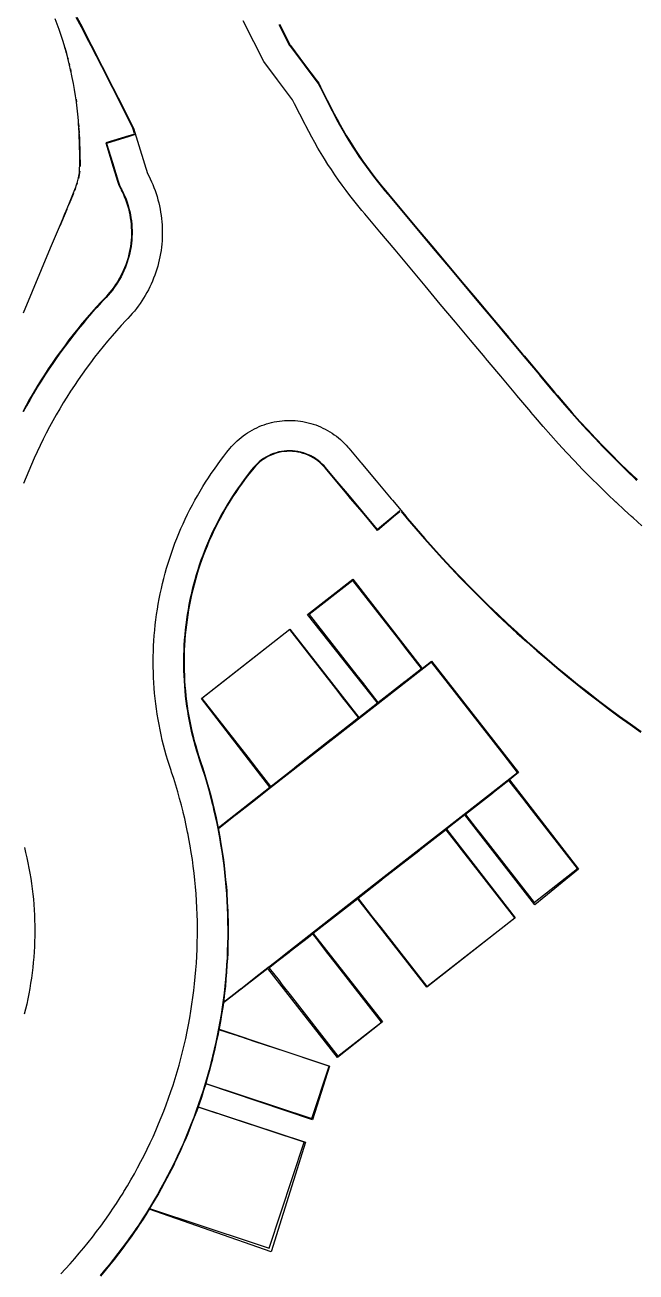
# Model space of a CAD drawing. Header units: metres. Extents: x 337936 to 338461, y 373266 to 374024.
# Drawn here: x 338322.5 to 338348.5, y 373497.9 to 373550.9 of the extents above; entities that cross this region are included whole.
import ezdxf

# ---------------------------------------------------------------- set-up
doc = ezdxf.new("R2010")
doc.units = ezdxf.units.M
doc.layers.add('3D_LINES', color=4, linetype='Continuous')

msp = doc.modelspace()

# ---------------------------------------------------------------- linework, layer by layer
at = {"layer": '3D_LINES'}
for points in [[(338322.463, 373538.683, 34), (338322.85, 373539.605, 34), (338323.237, 373540.527, 34), (338323.624, 373541.45, 34), (338324.124, 373542.643, 34), (338324.216, 373542.861, 34.001), (338324.308, 373543.08, 34.001), (338324.01, 373542.372, 34), (338324.496, 373543.528, 34.004), (338324.593, 373543.76, 34.007), (338324.397, 373543.294, 34.003), (338324.684, 373543.99, 34.01), (338324.648, 373543.891, 34.009), (338324.76, 373544.214, 34.013), (338324.739, 373544.136, 34.012), (338324.814, 373544.423, 34.013), (338324.851, 373544.632, 34.013), (338324.807, 373544.389, 34.013), (338324.86, 373544.711, 34.02), (338324.854, 373544.646, 34.015), (338324.873, 373545.125, 34.014), (338324.868, 373545.345, 34.011), (338324.867, 373545.398, 34.015), (338324.862, 373545.609, 34.011), (338324.857, 373545.829, 34.007), (338324.851, 373546.058, 34.004), (338324.878, 373544.907, 34.018), (338324.842, 373546.292, 34.001), (338324.851, 373546.07, 34.004), (338324.835, 373546.437, 34), (338324.829, 373546.528, 33.998), (338324.841, 373546.334, 34.001), (338324.816, 373546.732, 33.995), (338324.826, 373546.597, 33.997), (338324.806, 373546.861, 33.993), (338324.782, 373547.124, 33.988), (338324.754, 373547.387, 33.981), (338324.705, 373547.76, 33.969), (338324.721, 373547.649, 33.973), (338324.684, 373547.91, 33.963), (338324.642, 373548.171, 33.952), (338324.596, 373548.431, 33.94), (338324.545, 373548.691, 33.926), (338324.465, 373549.059, 33.903), (338324.49, 373548.949, 33.91), (338324.41, 373549.29, 33.89), (338324.431, 373549.207, 33.895), (338324.353, 373549.516, 33.884), (338324.368, 373549.463, 33.886), (338324.294, 373549.74, 33.883), (338324.23, 373549.963, 33.887), (338324.3, 373549.718, 33.883), (338324.227, 373549.973, 33.888), (338324.151, 373550.225, 33.9), (338324.07, 373550.477, 33.917), (338323.985, 373550.727, 33.932), (338323.817, 373551.184, 33.955)], [(338324.737, 373551.258, 34.12), (338324.96, 373550.839, 34.126), (338325.179, 373550.414, 34.132), (338325.364, 373550.051, 34.137), (338325.818, 373549.16, 34.149), (338326.272, 373548.269, 34.16), (338326.726, 373547.378, 34.172), (338327.153, 373546.541, 34.18), (338327.437, 373545.614, 34.139), (338327.749, 373544.6, 34.097), (338327.799, 373544.501, 34.096), (338327.858, 373544.382, 34.098), (338327.915, 373544.258, 34.099), (338327.969, 373544.134, 34.1), (338328.02, 373544.008, 34.101), (338328.067, 373543.88, 34.101), (338328.112, 373543.752, 34.101), (338328.152, 373543.622, 34.101), (338328.19, 373543.492, 34.101), (338328.224, 373543.36, 34.101), (338328.255, 373543.228, 34.1), (338328.282, 373543.095, 34.099), (338328.306, 373542.961, 34.098), (338328.327, 373542.826, 34.096), (338328.344, 373542.692, 34.095), (338328.357, 373542.556, 34.093), (338328.367, 373542.421, 34.091), (338328.374, 373542.285, 34.089), (338328.377, 373542.149, 34.086), (338328.377, 373542.013, 34.083), (338328.373, 373541.878, 34.08), (338328.365, 373541.742, 34.077), (338328.354, 373541.606, 34.073), (338328.34, 373541.471, 34.07), (338328.322, 373541.336, 34.066), (338328.301, 373541.202, 34.061), (338328.276, 373541.069, 34.057), (338328.248, 373540.936, 34.053), (338328.217, 373540.804, 34.049), (338328.182, 373540.672, 34.045), (338328.143, 373540.542, 34.041), (338328.102, 373540.412, 34.037), (338328.057, 373540.284, 34.033), (338328.009, 373540.157, 34.029), (338327.957, 373540.031, 34.025), (338327.902, 373539.907, 34.021), (338327.845, 373539.784, 34.018), (338327.784, 373539.663, 34.014), (338327.72, 373539.543, 34.01), (338327.652, 373539.425, 34.006), (338327.582, 373539.308, 34.002), (338327.509, 373539.194, 33.998), (338327.433, 373539.081, 33.995), (338327.354, 373538.97, 33.991), (338327.272, 373538.862, 33.987), (338327.188, 373538.755, 33.983), (338327.101, 373538.651, 33.98), (338327.011, 373538.549, 33.976), (338326.914, 373538.446, 33.972), (338326.829, 373538.355, 33.969), (338326.63, 373538.141, 33.963), (338326.433, 373537.922, 33.956), (338326.238, 373537.701, 33.949), (338326.047, 373537.477, 33.943), (338325.859, 373537.251, 33.936), (338325.675, 373537.022, 33.929), (338325.493, 373536.79, 33.923), (338325.315, 373536.556, 33.916), (338325.14, 373536.319, 33.909), (338324.968, 373536.08, 33.902), (338324.799, 373535.839, 33.896), (338324.634, 373535.595, 33.889), (338324.473, 373535.349, 33.882), (338324.314, 373535.101, 33.876), (338324.16, 373534.851, 33.869), (338324.008, 373534.598, 33.862), (338323.861, 373534.344, 33.855), (338323.716, 373534.087, 33.849), (338323.576, 373533.829, 33.842), (338323.439, 373533.568, 33.835), (338323.305, 373533.306, 33.829), (338323.175, 373533.042, 33.822), (338323.049, 373532.776, 33.815), (338322.927, 373532.508, 33.808), (338322.808, 373532.239, 33.802), (338322.693, 373531.968, 33.795), (338322.582, 373531.696, 33.788), (338322.475, 373531.421, 33.782)], [(338348.793, 373529.632, 34.243), (338348.42, 373529.963, 34.238), (338348.357, 373530.02, 34.237), (338348.053, 373530.295, 34.278), (338347.692, 373530.63, 34.327), (338347.69, 373530.632, 34.327), (338347.328, 373530.976, 34.322), (338346.972, 373531.322, 34.317), (338346.619, 373531.672, 34.311), (338346.27, 373532.026, 34.306), (338345.925, 373532.384, 34.301), (338345.584, 373532.746, 34.295), (338345.248, 373533.112, 34.29), (338344.915, 373533.481, 34.285), (338344.587, 373533.854, 34.279), (338344.262, 373534.232, 34.274), (338344.068, 373534.461, 34.271), (338344.062, 373534.468, 34.27), (338343.475, 373535.168, 34.142), (338343.426, 373535.226, 34.142), (338342.783, 373535.993, 34.132), (338342.704, 373536.088, 34.13), (338342.14, 373536.759, 34.236), (338342.116, 373536.788, 34.24), (338341.498, 373537.525, 34.231), (338340.855, 373538.291, 34.221), (338340.212, 373539.057, 34.211), (338339.569, 373539.823, 34.201), (338338.927, 373540.589, 34.191), (338338.284, 373541.355, 34.181), (338337.641, 373542.121, 34.171), (338336.998, 373542.887, 34.161), (338336.871, 373543.039, 34.159), (338336.697, 373543.249, 34.155), (338336.528, 373543.46, 34.152), (338336.361, 373543.672, 34.149), (338336.198, 373543.888, 34.146), (338336.038, 373544.105, 34.143), (338335.881, 373544.325, 34.14), (338335.727, 373544.546, 34.136), (338335.576, 373544.77, 34.133), (338335.428, 373544.996, 34.13), (338335.283, 373545.225, 34.127), (338335.142, 373545.455, 34.124), (338335.004, 373545.687, 34.12), (338334.869, 373545.921, 34.117), (338334.737, 373546.157, 34.114), (338334.609, 373546.394, 34.111), (338334.483, 373546.635, 34.108), (338334.458, 373546.683, 34.107), (338334.005, 373547.573, 34.097), (338333.918, 373547.744, 34.097), (338333.281, 373548.592, 34.139), (338332.698, 373549.367, 34.181), (338332.272, 373550.203, 34.172), (338331.818, 373551.094, 34.16)], [(338333.341, 373550.942, 34.22), (338333.795, 373550.051, 34.225), (338333.813, 373550.027, 34.224), (338334.414, 373549.227, 34.182), (338334.911, 373548.567, 34.147), (338335.015, 373548.428, 34.147), (338335.094, 373548.273, 34.147), (338335.152, 373548.158, 34.147), (338335.606, 373547.267, 34.157), (338335.677, 373547.13, 34.159), (338335.799, 373546.899, 34.162), (338335.925, 373546.669, 34.166), (338336.055, 373546.441, 34.169), (338336.187, 373546.215, 34.172), (338336.323, 373545.991, 34.176), (338336.462, 373545.769, 34.179), (338336.605, 373545.549, 34.182), (338336.75, 373545.331, 34.186), (338336.899, 373545.116, 34.189), (338337.051, 373544.902, 34.192), (338337.206, 373544.691, 34.195), (338337.364, 373544.482, 34.199), (338337.525, 373544.275, 34.202), (338337.689, 373544.071, 34.205), (338337.856, 373543.869, 34.209), (338337.985, 373543.715, 34.211), (338338.628, 373542.949, 34.221), (338339.27, 373542.183, 34.231), (338339.913, 373541.417, 34.241), (338340.556, 373540.651, 34.251), (338341.199, 373539.885, 34.261), (338341.842, 373539.119, 34.271), (338342.484, 373538.353, 34.281), (338343.103, 373537.616, 34.29), (338343.103, 373537.616, 34.29), (338343.127, 373537.586, 34.291), (338343.69, 373536.915, 34.299), (338343.69, 373536.915, 34.299), (338343.77, 373536.82, 34.301), (338344.413, 373536.054, 34.311), (338344.462, 373535.996, 34.311), (338345.049, 373535.296, 34.32), (338345.055, 373535.288, 34.321), (338345.175, 373535.146, 34.323), (338345.492, 373534.777, 34.328), (338345.813, 373534.41, 34.333), (338346.138, 373534.048, 34.339), (338346.467, 373533.689, 34.344), (338346.8, 373533.333, 34.35), (338347.137, 373532.982, 34.355), (338347.478, 373532.634, 34.36), (338347.823, 373532.291, 34.366), (338348.172, 373531.951, 34.371), (338348.525, 373531.615, 34.377), (338348.575, 373531.568, 34.377)], [(338333.363, 373550.953, 34.22), (338333.816, 373550.064, 34.225), (338333.833, 373550.042, 34.224), (338334.434, 373549.242, 34.182), (338334.93, 373548.582, 34.147), (338335.036, 373548.441, 34.147), (338335.116, 373548.285, 34.147), (338335.175, 373548.17, 34.147), (338335.629, 373547.279, 34.157), (338335.699, 373547.142, 34.159), (338335.821, 373546.911, 34.162), (338335.947, 373546.681, 34.166), (338336.076, 373546.454, 34.169), (338336.209, 373546.228, 34.172), (338336.345, 373546.004, 34.176), (338336.483, 373545.783, 34.179), (338336.626, 373545.563, 34.182), (338336.771, 373545.345, 34.186), (338336.919, 373545.13, 34.189), (338337.071, 373544.917, 34.192), (338337.226, 373544.706, 34.195), (338337.384, 373544.497, 34.199), (338337.544, 373544.291, 34.202), (338337.708, 373544.087, 34.205), (338337.875, 373543.885, 34.209), (338338.004, 373543.731, 34.211), (338338.647, 373542.965, 34.221), (338339.29, 373542.199, 34.231), (338339.932, 373541.433, 34.241), (338340.575, 373540.667, 34.251), (338341.218, 373539.901, 34.261), (338341.861, 373539.135, 34.271), (338342.503, 373538.369, 34.281), (338343.122, 373537.632, 34.29), (338343.146, 373537.603, 34.291), (338343.709, 373536.931, 34.299), (338343.789, 373536.836, 34.301), (338344.432, 373536.07, 34.311), (338344.481, 373536.012, 34.311), (338345.068, 373535.312, 34.32), (338345.075, 373535.304, 34.321), (338345.194, 373535.163, 34.323), (338345.511, 373534.793, 34.328), (338345.831, 373534.427, 34.333), (338346.156, 373534.064, 34.339), (338346.485, 373533.706, 34.344), (338346.818, 373533.351, 34.35), (338347.155, 373532.999, 34.355), (338347.496, 373532.652, 34.36), (338347.841, 373532.309, 34.366), (338348.19, 373531.969, 34.371), (338348.542, 373531.633, 34.377), (338348.592, 373531.587, 34.377)], [(338327.201, 373546.281, 34.186), (338326.955, 373546.205, 34.193), (338325.975, 373545.904, 34.218), (338326.233, 373545.064, 34.182), (338326.475, 373544.274, 34.147), (338326.527, 373544.106, 34.147), (338326.607, 373543.949, 34.147), (338326.631, 373543.901, 34.146), (338326.646, 373543.872, 34.147), (338326.704, 373543.75, 34.149), (338326.758, 373543.626, 34.15), (338326.808, 373543.501, 34.151), (338326.854, 373543.373, 34.151), (338326.895, 373543.245, 34.151), (338326.932, 373543.115, 34.151), (338326.964, 373542.983, 34.15), (338326.992, 373542.851, 34.149), (338327.015, 373542.718, 34.148), (338327.034, 373542.584, 34.146), (338327.049, 373542.45, 34.143), (338327.058, 373542.315, 34.14), (338327.063, 373542.18, 34.137), (338327.064, 373542.045, 34.133), (338327.06, 373541.91, 34.129), (338327.051, 373541.775, 34.125), (338327.038, 373541.64, 34.12), (338327.02, 373541.506, 34.115), (338326.998, 373541.373, 34.109), (338326.971, 373541.241, 34.104), (338326.94, 373541.109, 34.099), (338326.904, 373540.979, 34.093), (338326.864, 373540.85, 34.088), (338326.819, 373540.722, 34.083), (338326.77, 373540.596, 34.077), (338326.717, 373540.472, 34.072), (338326.66, 373540.35, 34.067), (338326.598, 373540.229, 34.062), (338326.533, 373540.111, 34.057), (338326.463, 373539.995, 34.052), (338326.39, 373539.882, 34.047), (338326.313, 373539.771, 34.042), (338326.232, 373539.663, 34.037), (338326.147, 373539.557, 34.032), (338326.059, 373539.455, 34.027), (338325.967, 373539.355, 34.022), (338325.771, 373539.146, 34.016), (338325.566, 373538.923, 34.01), (338325.365, 373538.696, 34.003), (338325.166, 373538.468, 33.997), (338324.971, 373538.236, 33.99), (338324.778, 373538.002, 33.984), (338324.589, 373537.766, 33.977), (338324.403, 373537.527, 33.971), (338324.221, 373537.285, 33.964), (338324.041, 373537.041, 33.958), (338323.865, 373536.795, 33.951), (338323.692, 373536.546, 33.945), (338323.523, 373536.295, 33.938), (338323.357, 373536.042, 33.932), (338323.194, 373535.786, 33.925), (338323.035, 373535.529, 33.919), (338322.88, 373535.269, 33.912), (338322.727, 373535.007, 33.906), (338322.579, 373534.743, 33.899), (338322.434, 373534.478, 33.893)], [(338327.215, 373546.259, 34.186), (338326.962, 373546.181, 34.193), (338326.006, 373545.887, 34.218), (338326.257, 373545.071, 34.182), (338326.499, 373544.281, 34.147), (338326.55, 373544.115, 34.147), (338326.629, 373543.96, 34.147), (338326.653, 373543.913, 34.146), (338326.668, 373543.883, 34.147), (338326.727, 373543.76, 34.149), (338326.781, 373543.636, 34.15), (338326.832, 373543.509, 34.151), (338326.877, 373543.381, 34.151), (338326.919, 373543.252, 34.151), (338326.956, 373543.121, 34.151), (338326.989, 373542.989, 34.15), (338327.017, 373542.856, 34.149), (338327.04, 373542.722, 34.148), (338327.059, 373542.587, 34.146), (338327.073, 373542.452, 34.143), (338327.083, 373542.316, 34.14), (338327.088, 373542.18, 34.137), (338327.089, 373542.044, 34.133), (338327.085, 373541.909, 34.129), (338327.076, 373541.773, 34.125), (338327.063, 373541.638, 34.12), (338327.045, 373541.503, 34.115), (338327.022, 373541.369, 34.109), (338326.995, 373541.235, 34.104), (338326.964, 373541.103, 34.099), (338326.928, 373540.972, 34.093), (338326.887, 373540.842, 34.088), (338326.843, 373540.714, 34.083), (338326.793, 373540.587, 34.077), (338326.74, 373540.462, 34.072), (338326.682, 373540.339, 34.067), (338326.62, 373540.218, 34.062), (338326.554, 373540.099, 34.057), (338326.484, 373539.982, 34.052), (338326.411, 373539.868, 34.047), (338326.333, 373539.756, 34.042), (338326.252, 373539.647, 34.037), (338326.166, 373539.541, 34.032), (338326.078, 373539.438, 34.027), (338325.986, 373539.338, 34.022), (338325.986, 373539.338, 34.022), (338325.789, 373539.129, 34.016), (338325.585, 373538.906, 34.01), (338325.383, 373538.68, 34.003), (338325.185, 373538.452, 33.997), (338324.99, 373538.22, 33.99), (338324.798, 373537.987, 33.984), (338324.609, 373537.75, 33.977), (338324.423, 373537.512, 33.971), (338324.241, 373537.27, 33.964), (338324.062, 373537.027, 33.958), (338323.886, 373536.781, 33.951), (338323.713, 373536.532, 33.945), (338323.544, 373536.281, 33.938), (338323.378, 373536.028, 33.932), (338323.216, 373535.773, 33.925), (338323.057, 373535.516, 33.919), (338322.901, 373535.256, 33.912), (338322.749, 373534.995, 33.906), (338322.601, 373534.731, 33.899), (338322.456, 373534.466, 33.893)], [(338324.058, 373497.819, 33.383), (338324.259, 373498.034, 33.381), (338324.457, 373498.251, 33.378), (338324.652, 373498.472, 33.376), (338324.844, 373498.695, 33.374), (338325.032, 373498.921, 33.371), (338325.218, 373499.149, 33.369), (338325.4, 373499.38, 33.366), (338325.58, 373499.614, 33.364), (338325.755, 373499.85, 33.361), (338325.928, 373500.088, 33.359), (338326.097, 373500.328, 33.356), (338326.19, 373500.463, 33.355), (338326.264, 373500.573, 33.34), (338326.426, 373500.817, 33.307), (338326.585, 373501.065, 33.274), (338326.704, 373501.256, 33.248), (338326.742, 373501.316, 33.248), (338326.893, 373501.567, 33.246), (338327.042, 373501.821, 33.244), (338327.187, 373502.077, 33.243), (338327.328, 373502.335, 33.241), (338327.466, 373502.595, 33.24), (338327.601, 373502.857, 33.239), (338327.731, 373503.12, 33.237), (338327.858, 373503.386, 33.236), (338327.982, 373503.653, 33.235), (338328.101, 373503.922, 33.235), (338328.217, 373504.193, 33.234), (338328.329, 373504.465, 33.233), (338328.438, 373504.738, 33.233), (338328.542, 373505.013, 33.233), (338328.643, 373505.29, 33.232), (338328.74, 373505.568, 33.232), (338328.833, 373505.847, 33.232), (338328.922, 373506.128, 33.232), (338329.007, 373506.409, 33.232), (338329.088, 373506.692, 33.233), (338329.166, 373506.976, 33.233), (338329.239, 373507.261, 33.234), (338329.309, 373507.547, 33.234), (338329.374, 373507.834, 33.235), (338329.436, 373508.122, 33.236), (338329.493, 373508.411, 33.237), (338329.546, 373508.7, 33.238), (338329.596, 373508.99, 33.239), (338329.641, 373509.281, 33.241), (338329.683, 373509.572, 33.242), (338329.72, 373509.864, 33.244), (338329.753, 373510.157, 33.245), (338329.783, 373510.45, 33.247), (338329.808, 373510.743, 33.249), (338329.829, 373511.036, 33.251), (338329.846, 373511.33, 33.253), (338329.859, 373511.624, 33.256), (338329.868, 373511.918, 33.258), (338329.872, 373512.213, 33.26), (338329.873, 373512.507, 33.263), (338329.87, 373512.801, 33.266), (338329.862, 373513.096, 33.268), (338329.851, 373513.39, 33.271), (338329.835, 373513.684, 33.274), (338329.815, 373513.977, 33.278), (338329.791, 373514.271, 33.281), (338329.764, 373514.564, 33.284), (338329.732, 373514.856, 33.288), (338329.696, 373515.148, 33.291), (338329.656, 373515.44, 33.295), (338329.612, 373515.731, 33.299), (338329.564, 373516.021, 33.303), (338329.512, 373516.31, 33.307), (338329.473, 373516.508, 33.31), (338329.455, 373516.601, 33.321), (338329.395, 373516.888, 33.356), (338329.331, 373517.175, 33.392), (338329.27, 373517.431, 33.424), (338329.262, 373517.464, 33.424), (338329.191, 373517.747, 33.429), (338329.115, 373518.031, 33.434), (338329.035, 373518.314, 33.439), (338328.951, 373518.596, 33.444), (338328.863, 373518.877, 33.449), (338328.772, 373519.155, 33.454), (338328.749, 373519.224, 33.455), (338328.677, 373519.44, 33.461), (338328.61, 373519.653, 33.467), (338328.547, 373519.868, 33.474), (338328.487, 373520.084, 33.48), (338328.43, 373520.3, 33.487), (338328.376, 373520.518, 33.494), (338328.326, 373520.736, 33.5), (338328.28, 373520.955, 33.507), (338328.237, 373521.175, 33.515), (338328.197, 373521.395, 33.522), (338328.161, 373521.616, 33.53), (338328.128, 373521.838, 33.537), (338328.098, 373522.06, 33.545), (338328.073, 373522.282, 33.552), (338328.05, 373522.505, 33.56), (338328.031, 373522.728, 33.567), (338328.016, 373522.951, 33.575), (338328.004, 373523.175, 33.583), (338327.996, 373523.399, 33.59), (338327.991, 373523.623, 33.598), (338327.99, 373523.846, 33.605), (338327.992, 373524.07, 33.613), (338327.997, 373524.294, 33.62), (338328.007, 373524.518, 33.628), (338328.019, 373524.742, 33.636), (338328.036, 373524.965, 33.643), (338328.055, 373525.188, 33.651), (338328.078, 373525.411, 33.658), (338328.105, 373525.633, 33.666), (338328.135, 373525.855, 33.673), (338328.169, 373526.076, 33.681), (338328.206, 373526.297, 33.689), (338328.247, 373526.517, 33.696), (338328.291, 373526.737, 33.704), (338328.338, 373526.956, 33.711), (338328.389, 373527.174, 33.719), (338328.443, 373527.391, 33.727), (338328.501, 373527.607, 33.734), (338328.562, 373527.823, 33.742), (338328.626, 373528.037, 33.749), (338328.694, 373528.251, 33.757), (338328.765, 373528.463, 33.764), (338328.84, 373528.674, 33.772), (338328.917, 373528.884, 33.78), (338328.998, 373529.093, 33.787), (338329.083, 373529.3, 33.795), (338329.17, 373529.506, 33.802), (338329.261, 373529.711, 33.81), (338329.355, 373529.914, 33.817), (338329.452, 373530.116, 33.825), (338329.552, 373530.316, 33.833), (338329.656, 373530.515, 33.84), (338329.762, 373530.712, 33.848), (338329.872, 373530.907, 33.855), (338329.984, 373531.101, 33.863), (338330.1, 373531.293, 33.871), (338330.218, 373531.483, 33.878), (338330.34, 373531.671, 33.886), (338330.464, 373531.857, 33.893), (338330.592, 373532.041, 33.901), (338330.722, 373532.223, 33.908), (338330.855, 373532.403, 33.916), (338330.991, 373532.581, 33.924), (338331.13, 373532.757, 33.931), (338331.254, 373532.91, 33.938), (338331.329, 373532.998, 33.942), (338331.405, 373533.08, 33.947), (338331.483, 373533.16, 33.952), (338331.564, 373533.238, 33.957), (338331.648, 373533.312, 33.962), (338331.734, 373533.384, 33.967), (338331.823, 373533.452, 33.973), (338331.914, 373533.518, 33.978), (338332.007, 373533.58, 33.984), (338332.102, 373533.64, 33.99), (338332.199, 373533.696, 33.996), (338332.298, 373533.748, 34.002), (338332.398, 373533.798, 34.009), (338332.5, 373533.843, 34.015), (338332.604, 373533.886, 34.022), (338332.709, 373533.924, 34.029), (338332.816, 373533.959, 34.036), (338332.923, 373533.991, 34.043), (338333.032, 373534.019, 34.051), (338333.141, 373534.043, 34.058), (338333.251, 373534.063, 34.066), (338333.362, 373534.08, 34.074), (338333.473, 373534.092, 34.082), (338333.585, 373534.101, 34.09), (338333.697, 373534.107, 34.098), (338333.809, 373534.108, 34.107), (338333.921, 373534.105, 34.115), (338334.033, 373534.099, 34.123), (338334.145, 373534.089, 34.131), (338334.256, 373534.075, 34.139), (338334.366, 373534.057, 34.146), (338334.476, 373534.036, 34.153), (338334.585, 373534.011, 34.16), (338334.694, 373533.982, 34.166), (338334.801, 373533.95, 34.172), (338334.907, 373533.913, 34.178), (338335.012, 373533.874, 34.183), (338335.115, 373533.83, 34.189), (338335.217, 373533.783, 34.194), (338335.317, 373533.733, 34.198), (338335.415, 373533.68, 34.203), (338335.512, 373533.623, 34.207), (338335.606, 373533.563, 34.211), (338335.699, 373533.499, 34.214), (338335.789, 373533.433, 34.218), (338335.877, 373533.363, 34.221), (338335.962, 373533.291, 34.224), (338336.045, 373533.215, 34.226), (338336.125, 373533.137, 34.228), (338336.203, 373533.056, 34.23), (338336.28, 373532.971, 34.232), (338336.313, 373532.931, 34.232), (338336.812, 373532.337, 34.24), (338336.836, 373532.308, 34.236), (338337.399, 373531.637, 34.13), (338337.479, 373531.542, 34.132), (338338.122, 373530.776, 34.142), (338338.171, 373530.718, 34.142), (338338.758, 373530.017, 34.27), (338338.765, 373530.01, 34.271), (338338.82, 373529.944, 34.271), (338339.183, 373529.517, 34.277), (338339.552, 373529.093, 34.282), (338339.926, 373528.673, 34.287), (338340.305, 373528.257, 34.292), (338340.687, 373527.846, 34.298), (338341.075, 373527.438, 34.303), (338341.467, 373527.035, 34.308), (338341.863, 373526.636, 34.313), (338342.264, 373526.241, 34.318), (338342.669, 373525.851, 34.324), (338343.078, 373525.466, 34.329), (338343.491, 373525.085, 34.334), (338343.909, 373524.708, 34.339), (338344.331, 373524.336, 34.345), (338344.756, 373523.969, 34.35), (338345.186, 373523.606, 34.355), (338345.62, 373523.248, 34.36), (338346.057, 373522.895, 34.366), (338346.499, 373522.547, 34.371), (338346.944, 373522.204, 34.376), (338347.393, 373521.865, 34.381), (338347.846, 373521.532, 34.387), (338348.302, 373521.203, 34.392), (338348.762, 373520.88, 34.397)], [(338338.492, 373530.262, 34.286), (338338.294, 373530.096, 34.292), (338337.541, 373529.465, 34.317), (338337.184, 373529.89, 34.311), (338336.898, 373530.231, 34.307), (338336.413, 373530.809, 34.299), (338336.413, 373530.809, 34.299), (338336.255, 373530.997, 34.297), (338335.825, 373531.509, 34.29), (338335.613, 373531.763, 34.287), (338335.325, 373532.106, 34.282), (338335.269, 373532.17, 34.28), (338335.186, 373532.254, 34.277), (338335.099, 373532.334, 34.273), (338335.008, 373532.408, 34.268), (338334.912, 373532.477, 34.262), (338334.812, 373532.541, 34.255), (338334.709, 373532.598, 34.248), (338334.603, 373532.649, 34.239), (338334.494, 373532.693, 34.23), (338334.382, 373532.731, 34.22), (338334.268, 373532.763, 34.209), (338334.153, 373532.787, 34.197), (338334.036, 373532.805, 34.184), (338333.919, 373532.816, 34.171), (338333.801, 373532.82, 34.157), (338333.683, 373532.817, 34.142), (338333.565, 373532.807, 34.128), (338333.448, 373532.79, 34.114), (338333.333, 373532.766, 34.101), (338333.219, 373532.736, 34.088), (338333.107, 373532.699, 34.076), (338332.997, 373532.655, 34.064), (338332.891, 373532.605, 34.053), (338332.787, 373532.549, 34.042), (338332.687, 373532.486, 34.032), (338332.59, 373532.418, 34.022), (338332.498, 373532.345, 34.013), (338332.411, 373532.266, 34.004), (338332.328, 373532.182, 33.996), (338332.25, 373532.093, 33.988), (338332.123, 373531.936, 33.98), (338331.989, 373531.766, 33.972), (338331.858, 373531.593, 33.964), (338331.729, 373531.418, 33.956), (338331.604, 373531.241, 33.948), (338331.481, 373531.061, 33.94), (338331.362, 373530.88, 33.932), (338331.246, 373530.697, 33.924), (338331.133, 373530.512, 33.916), (338331.022, 373530.325, 33.908), (338330.915, 373530.136, 33.9), (338330.812, 373529.946, 33.892), (338330.711, 373529.753, 33.884), (338330.613, 373529.56, 33.876), (338330.519, 373529.364, 33.867), (338330.428, 373529.167, 33.859), (338330.341, 373528.968, 33.851), (338330.256, 373528.768, 33.843), (338330.176, 373528.567, 33.835), (338330.098, 373528.364, 33.827), (338330.024, 373528.161, 33.819), (338329.953, 373527.955, 33.811), (338329.886, 373527.749, 33.803), (338329.822, 373527.542, 33.795), (338329.761, 373527.333, 33.787), (338329.705, 373527.124, 33.779), (338329.651, 373526.914, 33.771), (338329.601, 373526.702, 33.763), (338329.555, 373526.49, 33.754), (338329.512, 373526.278, 33.746), (338329.473, 373526.064, 33.738), (338329.437, 373525.85, 33.73), (338329.405, 373525.636, 33.722), (338329.377, 373525.421, 33.714), (338329.352, 373525.205, 33.706), (338329.33, 373524.989, 33.698), (338329.313, 373524.773, 33.69), (338329.298, 373524.556, 33.682), (338329.288, 373524.339, 33.674), (338329.281, 373524.123, 33.666), (338329.278, 373523.906, 33.658), (338329.278, 373523.689, 33.65), (338329.282, 373523.472, 33.641), (338329.29, 373523.255, 33.633), (338329.301, 373523.038, 33.625), (338329.316, 373522.822, 33.617), (338329.334, 373522.605, 33.609), (338329.356, 373522.39, 33.601), (338329.382, 373522.174, 33.593), (338329.411, 373521.959, 33.585), (338329.444, 373521.745, 33.577), (338329.481, 373521.531, 33.569), (338329.521, 373521.317, 33.561), (338329.564, 373521.105, 33.554), (338329.611, 373520.893, 33.546), (338329.662, 373520.682, 33.539), (338329.716, 373520.472, 33.532), (338329.774, 373520.263, 33.525), (338329.835, 373520.054, 33.518), (338329.899, 373519.847, 33.512), (338329.967, 373519.641, 33.505), (338329.967, 373519.641, 33.505), (338329.981, 373519.6, 33.504), (338330.076, 373519.313, 33.499), (338330.167, 373519.024, 33.494), (338330.254, 373518.735, 33.49), (338330.337, 373518.444, 33.485), (338330.416, 373518.152, 33.48), (338330.491, 373517.859, 33.476), (338330.521, 373517.738, 33.474), (338330.521, 373517.738, 33.474), (338330.563, 373517.565, 33.471), (338330.63, 373517.27, 33.467), (338330.693, 373516.974, 33.463), (338330.737, 373516.758, 33.46), (338330.737, 373516.758, 33.46), (338330.753, 373516.678, 33.459), (338330.808, 373516.38, 33.455), (338330.859, 373516.082, 33.451), (338330.907, 373515.783, 33.447), (338330.95, 373515.484, 33.443), (338330.99, 373515.184, 33.44), (338331.025, 373514.884, 33.436), (338331.056, 373514.583, 33.433), (338331.083, 373514.281, 33.43), (338331.106, 373513.98, 33.427), (338331.125, 373513.678, 33.424), (338331.141, 373513.376, 33.421), (338331.151, 373513.073, 33.418), (338331.158, 373512.771, 33.415), (338331.161, 373512.469, 33.413), (338331.16, 373512.166, 33.41), (338331.155, 373511.864, 33.408), (338331.145, 373511.561, 33.405), (338331.132, 373511.259, 33.403), (338331.114, 373510.957, 33.401), (338331.093, 373510.655, 33.399), (338331.067, 373510.354, 33.397), (338331.038, 373510.053, 33.396), (338331.004, 373509.752, 33.394), (338330.966, 373509.452, 33.392), (338330.924, 373509.153, 33.391), (338330.879, 373508.854, 33.39), (338330.829, 373508.555, 33.388), (338330.775, 373508.258, 33.387), (338330.717, 373507.961, 33.386), (338330.655, 373507.665, 33.385), (338330.59, 373507.369, 33.385), (338330.52, 373507.075, 33.384), (338330.446, 373506.782, 33.383), (338330.368, 373506.489, 33.383), (338330.287, 373506.198, 33.383), (338330.201, 373505.908, 33.382), (338330.112, 373505.619, 33.382), (338330.019, 373505.331, 33.382), (338329.922, 373505.044, 33.382), (338329.821, 373504.759, 33.382), (338329.716, 373504.475, 33.383), (338329.608, 373504.193, 33.383), (338329.495, 373503.912, 33.384), (338329.379, 373503.633, 33.384), (338329.259, 373503.355, 33.385), (338329.136, 373503.079, 33.386), (338329.008, 373502.805, 33.387), (338328.877, 373502.532, 33.388), (338328.743, 373502.261, 33.389), (338328.605, 373501.992, 33.39), (338328.463, 373501.725, 33.391), (338328.317, 373501.46, 33.393), (338328.168, 373501.196, 33.394), (338328.016, 373500.935, 33.396), (338327.86, 373500.676, 33.398), (338327.8, 373500.579, 33.398), (338327.8, 373500.579, 33.398), (338327.7, 373500.419, 33.4), (338327.537, 373500.164, 33.402), (338327.371, 373499.911, 33.404), (338327.254, 373499.738, 33.405), (338327.254, 373499.738, 33.405), (338327.201, 373499.661, 33.406), (338327.028, 373499.413, 33.408), (338326.852, 373499.167, 33.41), (338326.672, 373498.924, 33.413), (338326.489, 373498.683, 33.415), (338326.303, 373498.444, 33.418), (338326.114, 373498.209, 33.42), (338325.921, 373497.975, 33.422), (338325.726, 373497.744, 33.425)], [(338338.485, 373530.224, 34.287), (338338.31, 373530.077, 34.292), (338337.538, 373529.429, 34.317), (338337.165, 373529.874, 34.311), (338336.879, 373530.214, 34.307), (338336.394, 373530.793, 34.299), (338336.236, 373530.981, 34.297), (338335.806, 373531.493, 34.29), (338335.593, 373531.747, 34.287), (338335.306, 373532.089, 34.282), (338335.25, 373532.153, 34.28), (338335.169, 373532.236, 34.277), (338335.083, 373532.315, 34.273), (338334.993, 373532.389, 34.268), (338334.898, 373532.457, 34.262), (338334.8, 373532.519, 34.255), (338334.698, 373532.575, 34.248), (338334.593, 373532.626, 34.239), (338334.485, 373532.67, 34.23), (338334.375, 373532.707, 34.22), (338334.262, 373532.738, 34.209), (338334.148, 373532.763, 34.197), (338334.033, 373532.78, 34.184), (338333.917, 373532.791, 34.171), (338333.801, 373532.795, 34.157), (338333.684, 373532.792, 34.142), (338333.568, 373532.782, 34.128), (338333.453, 373532.766, 34.114), (338333.339, 373532.742, 34.101), (338333.226, 373532.712, 34.088), (338333.116, 373532.675, 34.076), (338333.007, 373532.632, 34.064), (338332.902, 373532.583, 34.053), (338332.799, 373532.527, 34.042), (338332.701, 373532.466, 34.032), (338332.605, 373532.398, 34.022), (338332.514, 373532.326, 34.013), (338332.428, 373532.248, 34.004), (338332.346, 373532.165, 33.996), (338332.269, 373532.077, 33.988), (338332.142, 373531.921, 33.98), (338332.009, 373531.75, 33.972), (338331.878, 373531.578, 33.964), (338331.75, 373531.403, 33.956), (338331.624, 373531.226, 33.948), (338331.502, 373531.047, 33.94), (338331.383, 373530.867, 33.932), (338331.267, 373530.684, 33.924), (338331.154, 373530.499, 33.916), (338331.044, 373530.312, 33.908), (338330.937, 373530.124, 33.9), (338330.834, 373529.934, 33.892), (338330.733, 373529.742, 33.884), (338330.636, 373529.548, 33.876), (338330.542, 373529.353, 33.867), (338330.451, 373529.157, 33.859), (338330.364, 373528.959, 33.851), (338330.28, 373528.759, 33.843), (338330.199, 373528.558, 33.835), (338330.121, 373528.356, 33.827), (338330.047, 373528.152, 33.819), (338329.977, 373527.947, 33.811), (338329.91, 373527.742, 33.803), (338329.846, 373527.535, 33.795), (338329.786, 373527.327, 33.787), (338329.729, 373527.118, 33.779), (338329.675, 373526.908, 33.771), (338329.626, 373526.697, 33.763), (338329.579, 373526.485, 33.754), (338329.537, 373526.273, 33.746), (338329.497, 373526.06, 33.738), (338329.462, 373525.846, 33.73), (338329.43, 373525.632, 33.722), (338329.401, 373525.417, 33.714), (338329.376, 373525.202, 33.706), (338329.355, 373524.987, 33.698), (338329.338, 373524.771, 33.69), (338329.323, 373524.555, 33.682), (338329.313, 373524.338, 33.674), (338329.306, 373524.122, 33.666), (338329.303, 373523.905, 33.658), (338329.303, 373523.689, 33.65), (338329.307, 373523.472, 33.641), (338329.315, 373523.256, 33.633), (338329.326, 373523.04, 33.625), (338329.341, 373522.824, 33.617), (338329.359, 373522.608, 33.609), (338329.381, 373522.392, 33.601), (338329.407, 373522.177, 33.593), (338329.436, 373521.963, 33.585), (338329.469, 373521.749, 33.577), (338329.505, 373521.535, 33.569), (338329.545, 373521.322, 33.561), (338329.589, 373521.11, 33.554), (338329.636, 373520.899, 33.546), (338329.686, 373520.688, 33.539), (338329.74, 373520.478, 33.532), (338329.798, 373520.269, 33.525), (338329.859, 373520.062, 33.518), (338329.923, 373519.855, 33.512), (338329.991, 373519.649, 33.505), (338330.005, 373519.608, 33.504), (338330.1, 373519.321, 33.499), (338330.191, 373519.032, 33.494), (338330.278, 373518.742, 33.49), (338330.361, 373518.45, 33.485), (338330.44, 373518.158, 33.48), (338330.516, 373517.865, 33.476), (338330.546, 373517.744, 33.474), (338330.587, 373517.571, 33.471), (338330.654, 373517.275, 33.467), (338330.718, 373516.979, 33.463), (338330.757, 373516.784, 33.46)], [(338338.539, 373530.24, 34.227), (338338.739, 373530.001, 34.27), (338338.746, 373529.994, 34.271), (338338.801, 373529.928, 34.271), (338339.164, 373529.501, 34.277), (338339.534, 373529.077, 34.282), (338339.908, 373528.657, 34.287), (338340.286, 373528.24, 34.292), (338340.669, 373527.829, 34.298), (338341.057, 373527.421, 34.303), (338341.449, 373527.017, 34.308), (338341.845, 373526.618, 34.313), (338342.246, 373526.224, 34.318), (338342.651, 373525.833, 34.324), (338343.061, 373525.447, 34.329), (338343.474, 373525.066, 34.334), (338343.892, 373524.689, 34.339), (338344.314, 373524.317, 34.345), (338344.74, 373523.95, 34.35), (338345.17, 373523.587, 34.355), (338345.604, 373523.229, 34.36), (338346.042, 373522.876, 34.366), (338346.483, 373522.527, 34.371), (338346.929, 373522.184, 34.376), (338347.378, 373521.845, 34.381), (338347.831, 373521.511, 34.387), (338348.288, 373521.183, 34.392), (338348.748, 373520.859, 34.397)], [(338322.504, 373515.949, 33.376), (338322.558, 373515.732, 33.397), (338322.608, 373515.512, 33.417), (338322.655, 373515.295, 33.412), (338322.698, 373515.075, 33.408), (338322.738, 373514.855, 33.403), (338322.775, 373514.634, 33.399), (338322.808, 373514.412, 33.394), (338322.838, 373514.191, 33.39), (338322.864, 373513.968, 33.386), (338322.887, 373513.745, 33.382), (338322.906, 373513.522, 33.379), (338322.922, 373513.299, 33.375), (338322.934, 373513.075, 33.372), (338322.942, 373512.852, 33.368), (338322.948, 373512.628, 33.365), (338322.949, 373512.404, 33.362), (338322.947, 373512.18, 33.359), (338322.942, 373511.956, 33.356), (338322.933, 373511.732, 33.354), (338322.921, 373511.509, 33.351), (338322.905, 373511.285, 33.349), (338322.886, 373511.062, 33.347), (338322.863, 373510.84, 33.345), (338322.836, 373510.617, 33.343), (338322.807, 373510.395, 33.341), (338322.773, 373510.174, 33.34), (338322.737, 373509.953, 33.338), (338322.696, 373509.733, 33.337), (338322.653, 373509.513, 33.336), (338322.606, 373509.294, 33.335), (338322.555, 373509.076, 33.334), (338322.501, 373508.859, 33.333)], [(338330.976, 373509.342, 33.392), (338330.949, 373509.149, 33.391), (338330.903, 373508.85, 33.39), (338330.853, 373508.551, 33.388), (338330.8, 373508.253, 33.387), (338330.794, 373508.223, 33.387)], [(338330.225, 373505.9, 33.382), (338330.136, 373505.611, 33.382), (338330.043, 373505.323, 33.382), (338329.945, 373505.036, 33.382), (338329.906, 373504.925, 33.382)], [(338327.822, 373500.566, 33.398), (338327.721, 373500.406, 33.4), (338327.558, 373500.15, 33.402), (338327.392, 373499.898, 33.404), (338327.275, 373499.724, 33.405), (338327.222, 373499.647, 33.406), (338327.049, 373499.398, 33.408), (338326.872, 373499.152, 33.41), (338326.692, 373498.909, 33.413), (338326.509, 373498.668, 33.415), (338326.323, 373498.429, 33.418), (338326.133, 373498.193, 33.42), (338325.94, 373497.959, 33.422), (338325.745, 373497.728, 33.425)]]:
    msp.add_polyline3d(points, dxfattribs=at)
at = {"layer": '3D_LINES', "linetype": 'Continuous'}
for points in [[(338327.198, 373546.309, 34.17), (338327.129, 373546.532, 34.18), (338326.704, 373547.366, 34.172), (338326.25, 373548.258, 34.16), (338325.796, 373549.149, 34.149), (338325.342, 373550.04, 34.137), (338325.157, 373550.403, 34.132), (338324.938, 373550.827, 34.126), (338324.715, 373551.246, 34.12)], [(338330.757, 373516.784, 33.46), (338332.958, 373518.519, 33.576), (338330.049, 373522.29, 33.723), (338333.81, 373525.235, 33.723), (338336.743, 373521.471, 33.73), (338337.535, 373522.096, 33.766), (338334.555, 373525.861, 33.869), (338336.484, 373527.355, 33.869), (338339.443, 373523.564, 33.843), (338339.833, 373523.87, 33.86), (338343.533, 373519.134, 33.86), (338343.151, 373518.828, 33.842), (338346.097, 373515.031, 33.827), (338344.23, 373513.516, 33.827), (338341.251, 373517.333, 33.766), (338340.475, 373516.725, 33.73), (338343.392, 373512.961, 33.705), (338339.635, 373510.015, 33.705), (338336.694, 373513.77, 33.576), (338334.802, 373512.293, 33.495), (338337.749, 373508.54, 33.557), (338335.834, 373507.013, 33.557), (338332.872, 373510.809, 33.449), (338330.976, 373509.342, 33.392)], [(338330.794, 373508.223, 33.387), (338335.498, 373506.65, 33.441), (338334.771, 373504.369, 33.441), (338330.225, 373505.9, 33.382)], [(338329.906, 373504.925, 33.382), (338334.471, 373503.422, 33.438), (338333.008, 373498.762, 33.438), (338327.822, 373500.566, 33.398)]]:
    msp.add_polyline3d(points, dxfattribs=at)
for points in [[(338336.484, 373527.308, 33.869), (338334.632, 373525.861, 33.869), (338336.664, 373523.259, 33.797), (338336.966, 373522.873, 33.787), (338336.985, 373522.849, 33.786), (338337.556, 373522.118, 33.766), (338337.94, 373522.418, 33.782), (338338.709, 373523.018, 33.814), (338338.756, 373523.055, 33.815), (338339.408, 373523.564, 33.843), (338338.802, 373524.341, 33.816), (338338.443, 373524.8, 33.8), (338336.484, 373527.308, 33.869)], [(338336.729, 373521.471, 33.73), (338336.133, 373522.234, 33.696), (338336.123, 373522.247, 33.696), (338335.767, 373522.703, 33.676), (338333.805, 373525.214, 33.723), (338330.061, 373522.29, 33.723), (338332.017, 373519.787, 33.676), (338332.391, 373519.308, 33.638), (338332.986, 373518.547, 33.576), (338333.08, 373518.62, 33.58), (338333.985, 373519.327, 33.618), (338334.032, 373519.364, 33.619), (338335.568, 373520.564, 33.683), (338335.615, 373520.601, 33.684), (338336.384, 373521.202, 33.716), (338336.729, 373521.471, 33.73)], [(338343.496, 373519.144, 33.86), (338342.927, 373519.872, 33.86), (338340.456, 373523.036, 33.86), (338340.402, 373523.105, 33.86), (338339.833, 373523.833, 33.86), (338336.405, 373521.155, 33.716), (338332.985, 373518.482, 33.573), (338332.342, 373517.981, 33.54), (338331.52, 373517.338, 33.499), (338331.484, 373517.31, 33.497), (338331.27, 373517.142, 33.486), (338330.765, 373516.748, 33.461), (338330.773, 373516.696, 33.46), (338330.822, 373516.399, 33.456), (338330.871, 373516.104, 33.452), (338330.925, 373515.779, 33.448), (338330.984, 373515.424, 33.444), (338331.01, 373515.176, 33.44), (338331.041, 373514.88, 33.437), (338331.073, 373514.569, 33.433), (338331.104, 373514.272, 33.43), (338331.124, 373514.089, 33.429), (338331.129, 373513.977, 33.427), (338331.142, 373513.682, 33.424), (338331.155, 373513.385, 33.421), (338331.16, 373513.281, 33.42), (338331.168, 373513.091, 33.419), (338331.181, 373512.804, 33.416), (338331.184, 373512.748, 33.416), (338331.18, 373512.462, 33.413), (338331.175, 373512.159, 33.41), (338331.171, 373511.858, 33.408), (338331.166, 373511.553, 33.406), (338331.164, 373511.406, 33.405), (338331.152, 373511.249, 33.403), (338331.13, 373510.952, 33.401), (338331.107, 373510.64, 33.399), (338331.085, 373510.343, 33.398), (338331.062, 373510.049, 33.396), (338331.027, 373509.758, 33.394), (338330.992, 373509.468, 33.393), (338330.98, 373509.365, 33.392), (338331.548, 373509.81, 33.402), (338331.705, 373509.932, 33.405), (338331.715, 373509.94, 33.405), (338332.489, 373510.544, 33.419), (338332.867, 373510.84, 33.456), (338332.967, 373510.918, 33.452), (338333.279, 373511.162, 33.433), (338333.764, 373511.541, 33.453), (338337.698, 373514.614, 33.617), (338341.226, 373517.371, 33.765), (338343.496, 373519.144, 33.86)], [(338343.133, 373518.797, 33.842), (338342.48, 373518.287, 33.815), (338342.434, 373518.251, 33.814), (338341.665, 373517.65, 33.782), (338341.281, 373517.35, 33.766), (338341.713, 373516.798, 33.775), (338341.877, 373516.587, 33.778), (338341.888, 373516.574, 33.778), (338342.247, 373516.114, 33.786), (338344.205, 373513.607, 33.827), (338346.057, 373515.054, 33.827), (338344.099, 373517.56, 33.786), (338343.722, 373518.044, 33.807), (338343.133, 373518.797, 33.842)], [(338343.378, 373512.961, 33.705), (338341.422, 373515.464, 33.67), (338341.05, 373515.941, 33.693), (338341.027, 373515.97, 33.694), (338340.454, 373516.704, 33.73), (338340.109, 373516.434, 33.716), (338339.34, 373515.834, 33.684), (338339.293, 373515.797, 33.683), (338337.756, 373514.596, 33.619), (338337.709, 373514.56, 33.618), (338336.711, 373513.779, 33.576), (338337.269, 373513.064, 33.631), (338337.317, 373513.003, 33.635), (338337.673, 373512.548, 33.67), (338339.635, 373510.036, 33.705), (338343.378, 373512.961, 33.705)], [(338334.78, 373512.271, 33.495), (338334.594, 373512.126, 33.486), (338333.82, 373511.521, 33.454), (338333.773, 373511.484, 33.454), (338333.313, 373511.125, 33.435), (338332.973, 373510.86, 33.429), (338332.928, 373510.824, 33.449), (338333.346, 373510.289, 33.475), (338333.406, 373510.213, 33.487), (338333.515, 373510.073, 33.495), (338333.528, 373510.056, 33.496), (338333.818, 373509.686, 33.514), (338335.853, 373507.081, 33.557), (338337.704, 373508.528, 33.557), (338335.745, 373511.035, 33.515), (338335.368, 373511.518, 33.507), (338335.035, 373511.945, 33.5), (338334.78, 373512.271, 33.495)], [(338335.48, 373506.65, 33.441), (338333.608, 373507.269, 33.42), (338332.328, 373507.692, 33.405), (338331.679, 373507.907, 33.398), (338331.667, 373507.911, 33.398), (338331.511, 373507.963, 33.396), (338331.45, 373507.983, 33.395), (338330.79, 373508.201, 33.387), (338330.737, 373507.961, 33.387), (338330.672, 373507.67, 33.386), (338330.608, 373507.381, 33.385), (338330.544, 373507.093, 33.384), (338330.534, 373507.043, 33.384), (338330.5, 373506.891, 33.384), (338330.462, 373506.755, 33.384), (338330.384, 373506.472, 33.383), (338330.305, 373506.186, 33.383), (338330.229, 373505.912, 33.383), (338331.782, 373505.398, 33.408), (338334.742, 373504.419, 33.441), (338335.48, 373506.65, 33.441)], [(338334.413, 373503.422, 33.438), (338331.45, 373504.402, 33.406), (338330.816, 373504.612, 33.396), (338330.79, 373504.62, 33.396), (338330.716, 373504.645, 33.395), (338329.903, 373504.914, 33.383), (338329.842, 373504.757, 33.383), (338329.734, 373504.478, 33.383), (338329.626, 373504.2, 33.383), (338329.504, 373503.882, 33.384), (338329.418, 373503.662, 33.384), (338329.392, 373503.604, 33.384), (338329.271, 373503.339, 33.385), (338329.147, 373503.069, 33.386), (338329.024, 373502.798, 33.387), (338328.901, 373502.529, 33.388), (338328.861, 373502.441, 33.388), (338328.767, 373502.264, 33.389), (338328.472, 373501.709, 33.391), (338328.326, 373501.435, 33.393), (338328.231, 373501.256, 33.394), (338328.182, 373501.174, 33.394), (338328.032, 373500.92, 33.396), (338327.881, 373500.666, 33.398), (338327.838, 373500.593, 33.398), (338328.554, 373500.357, 33.399), (338329.375, 373500.085, 33.399), (338332.921, 373498.912, 33.438), (338334.413, 373503.422, 33.438)]]:
    msp.add_polyline3d(points, close=True, dxfattribs=at)

doc.saveas('drawing.dxf')
